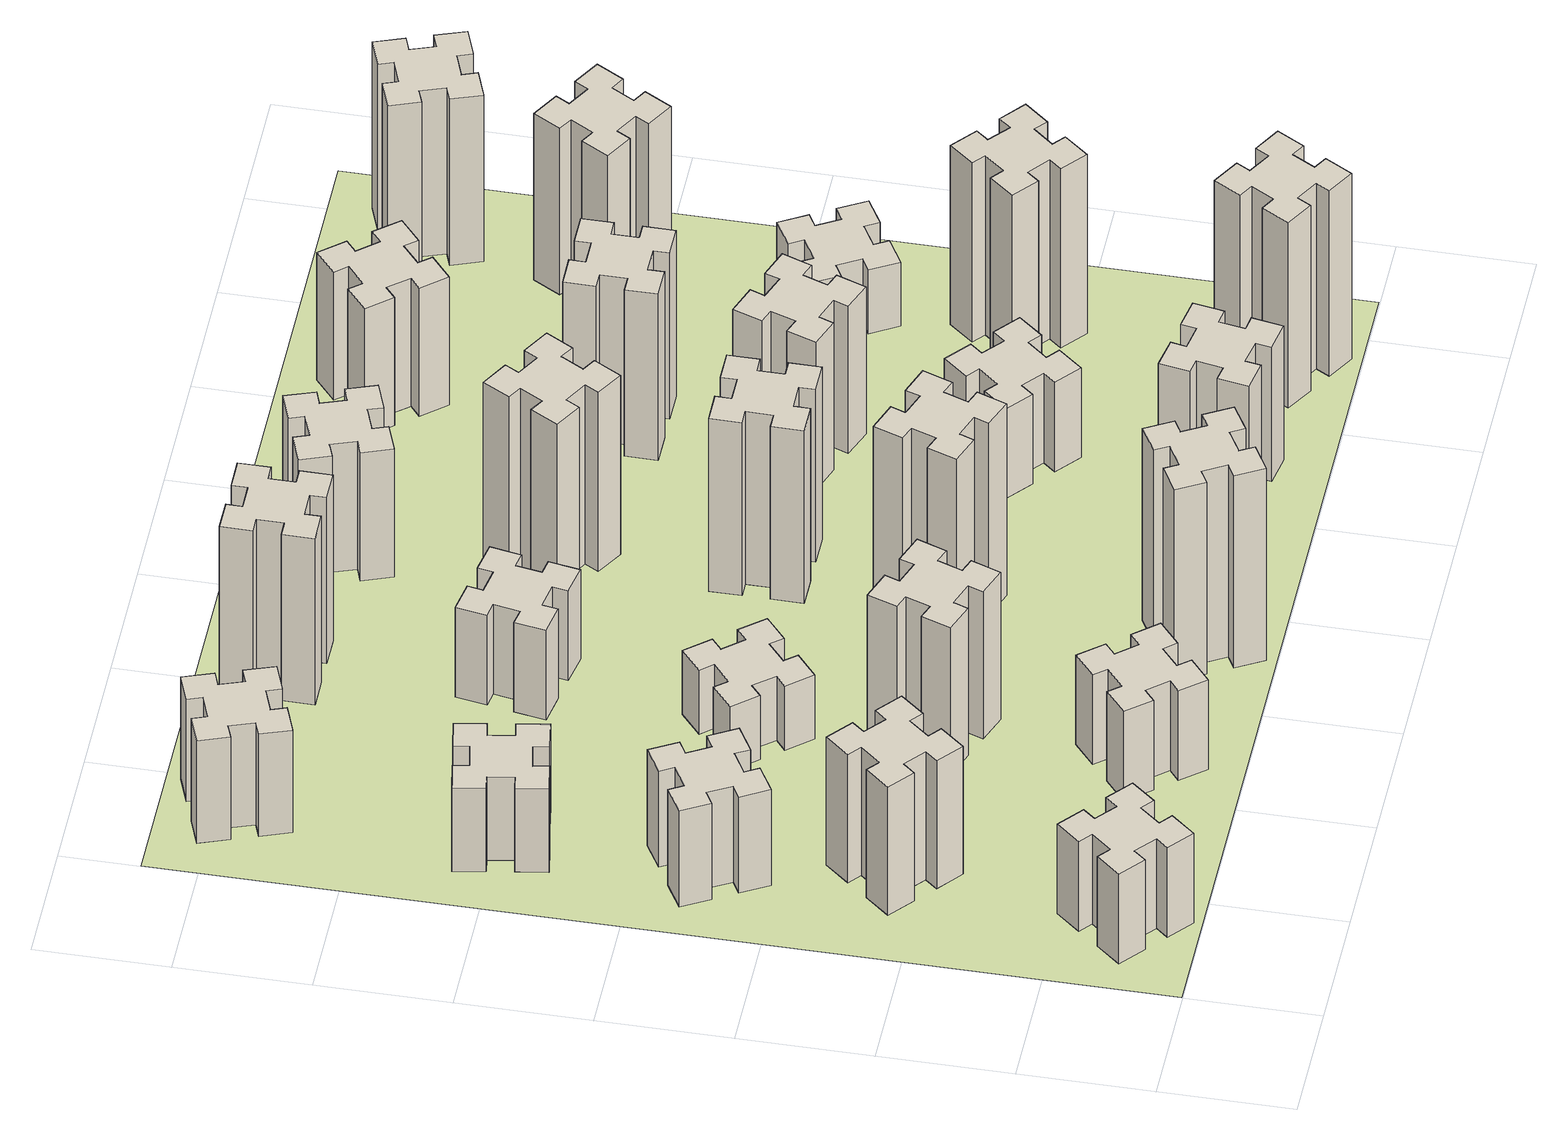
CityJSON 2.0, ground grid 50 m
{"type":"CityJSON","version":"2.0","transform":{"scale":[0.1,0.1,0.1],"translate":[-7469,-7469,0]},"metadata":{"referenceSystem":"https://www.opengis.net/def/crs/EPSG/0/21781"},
"CityObjects":{
"building1":{"type":"Building","attributes":{"class":"1000","function":"1000","usage":"1000","yearOfConstruction":2016,"roofType":"1000","measuredHeight":42,"storeysAboveGround":30,"storeysBelowGround":0},"geometry":[{"type":"Solid","lod":"1","boundaries":[[[[0,1,2,3,4,5,6,7,8,9,10,11,12,13,14,15,16,17,18,19]],[[17,16,20,21]],[[16,15,22,20]],[[15,14,23,22]],[[14,13,24,23]],[[13,12,25,24]],[[12,11,26,25]],[[11,10,27,26]],[[10,9,28,27]],[[9,8,29,28]],[[8,7,30,29]],[[7,6,31,30]],[[6,5,32,31]],[[5,4,33,32]],[[4,3,34,33]],[[3,2,35,34]],[[2,1,36,35]],[[1,0,37,36]],[[0,19,38,37]],[[19,18,39,38]],[[18,17,21,39]],[[24,25,26,27,28,29,30,31,32,33,34,35,36,37,38,39,21,20,22,23]]]]}]},
"building2":{"type":"Building","attributes":{"class":"1000","function":"1000","usage":"1000","yearOfConstruction":2016,"roofType":"1000","measuredHeight":60,"storeysAboveGround":30,"storeysBelowGround":0},"geometry":[{"type":"Solid","lod":"1","boundaries":[[[[40,41,42,43,44,45,46,47,48,49,50,51,52,53,54,55,56,57,58,59]],[[57,56,60,61]],[[56,55,62,60]],[[55,54,63,62]],[[54,53,64,63]],[[53,52,65,64]],[[52,51,66,65]],[[51,50,67,66]],[[50,49,68,67]],[[49,48,69,68]],[[48,47,70,69]],[[47,46,71,70]],[[46,45,72,71]],[[45,44,73,72]],[[44,43,74,73]],[[43,42,75,74]],[[42,41,76,75]],[[41,40,77,76]],[[40,59,78,77]],[[59,58,79,78]],[[58,57,61,79]],[[64,65,66,67,68,69,70,71,72,73,74,75,76,77,78,79,61,60,62,63]]]]}]},
"building3":{"type":"Building","attributes":{"class":"1000","function":"1000","usage":"1000","yearOfConstruction":2016,"roofType":"1000","measuredHeight":45,"storeysAboveGround":30,"storeysBelowGround":0},"geometry":[{"type":"Solid","lod":"1","boundaries":[[[[80,81,82,83,84,85,86,87,88,89,90,91,92,93,94,95,96,97,98,99]],[[97,96,100,101]],[[96,95,102,100]],[[95,94,103,102]],[[94,93,104,103]],[[93,92,105,104]],[[92,91,106,105]],[[91,90,107,106]],[[90,89,108,107]],[[89,88,109,108]],[[88,87,110,109]],[[87,86,111,110]],[[86,85,112,111]],[[85,84,113,112]],[[84,83,114,113]],[[83,82,115,114]],[[82,81,116,115]],[[81,80,117,116]],[[80,99,118,117]],[[99,98,119,118]],[[98,97,101,119]],[[104,105,106,107,108,109,110,111,112,113,114,115,116,117,118,119,101,100,102,103]]]]}]},
"building4":{"type":"Building","attributes":{"class":"1000","function":"1000","usage":"1000","yearOfConstruction":2016,"roofType":"1000","measuredHeight":39,"storeysAboveGround":30,"storeysBelowGround":0},"geometry":[{"type":"Solid","lod":"1","boundaries":[[[[120,121,122,123,124,125,126,127,128,129,130,131,132,133,134,135,136,137,138,139]],[[137,136,140,141]],[[136,135,142,140]],[[135,134,143,142]],[[134,133,144,143]],[[133,132,145,144]],[[132,131,146,145]],[[131,130,147,146]],[[130,129,148,147]],[[129,128,149,148]],[[128,127,150,149]],[[127,126,151,150]],[[126,125,152,151]],[[125,124,153,152]],[[124,123,154,153]],[[123,122,155,154]],[[122,121,156,155]],[[121,120,157,156]],[[120,139,158,157]],[[139,138,159,158]],[[138,137,141,159]],[[144,145,146,147,148,149,150,151,152,153,154,155,156,157,158,159,141,140,142,143]]]]}]},
"building5":{"type":"Building","attributes":{"class":"1000","function":"1000","usage":"1000","yearOfConstruction":2016,"roofType":"1000","measuredHeight":42,"storeysAboveGround":30,"storeysBelowGround":0},"geometry":[{"type":"Solid","lod":"1","boundaries":[[[[160,161,162,163,164,165,166,167,168,169,170,171,172,173,174,175,176,177,178,179]],[[177,176,180,181]],[[176,175,182,180]],[[175,174,183,182]],[[174,173,184,183]],[[173,172,185,184]],[[172,171,186,185]],[[171,170,187,186]],[[170,169,188,187]],[[169,168,189,188]],[[168,167,190,189]],[[167,166,191,190]],[[166,165,192,191]],[[165,164,193,192]],[[164,163,194,193]],[[163,162,195,194]],[[162,161,196,195]],[[161,160,197,196]],[[160,179,198,197]],[[179,178,199,198]],[[178,177,181,199]],[[184,185,186,187,188,189,190,191,192,193,194,195,196,197,198,199,181,180,182,183]]]]}]},
"building6":{"type":"Building","attributes":{"class":"1000","function":"1000","usage":"1000","yearOfConstruction":2016,"roofType":"1000","measuredHeight":48,"storeysAboveGround":30,"storeysBelowGround":0},"geometry":[{"type":"Solid","lod":"1","boundaries":[[[[200,201,202,203,204,205,206,207,208,209,210,211,212,213,214,215,216,217,218,219]],[[217,216,220,221]],[[216,215,222,220]],[[215,214,223,222]],[[214,213,224,223]],[[213,212,225,224]],[[212,211,226,225]],[[211,210,227,226]],[[210,209,228,227]],[[209,208,229,228]],[[208,207,230,229]],[[207,206,231,230]],[[206,205,232,231]],[[205,204,233,232]],[[204,203,234,233]],[[203,202,235,234]],[[202,201,236,235]],[[201,200,237,236]],[[200,219,238,237]],[[219,218,239,238]],[[218,217,221,239]],[[224,225,226,227,228,229,230,231,232,233,234,235,236,237,238,239,221,220,222,223]]]]}]},
"building7":{"type":"Building","attributes":{"class":"1000","function":"1000","usage":"1000","yearOfConstruction":2016,"roofType":"1000","measuredHeight":69,"storeysAboveGround":30,"storeysBelowGround":0},"geometry":[{"type":"Solid","lod":"1","boundaries":[[[[240,241,242,243,244,245,246,247,248,249,250,251,252,253,254,255,256,257,258,259]],[[257,256,260,261]],[[256,255,262,260]],[[255,254,263,262]],[[254,253,264,263]],[[253,252,265,264]],[[252,251,266,265]],[[251,250,267,266]],[[250,249,268,267]],[[249,248,269,268]],[[248,247,270,269]],[[247,246,271,270]],[[246,245,272,271]],[[245,244,273,272]],[[244,243,274,273]],[[243,242,275,274]],[[242,241,276,275]],[[241,240,277,276]],[[240,259,278,277]],[[259,258,279,278]],[[258,257,261,279]],[[264,265,266,267,268,269,270,271,272,273,274,275,276,277,278,279,261,260,262,263]]]]}]},
"building8":{"type":"Building","attributes":{"class":"1000","function":"1000","usage":"1000","yearOfConstruction":2016,"roofType":"1000","measuredHeight":30,"storeysAboveGround":30,"storeysBelowGround":0},"geometry":[{"type":"Solid","lod":"1","boundaries":[[[[280,281,282,283,284,285,286,287,288,289,290,291,292,293,294,295,296,297,298,299]],[[297,296,300,301]],[[296,295,302,300]],[[295,294,303,302]],[[294,293,304,303]],[[293,292,305,304]],[[292,291,306,305]],[[291,290,307,306]],[[290,289,308,307]],[[289,288,309,308]],[[288,287,310,309]],[[287,286,311,310]],[[286,285,312,311]],[[285,284,313,312]],[[284,283,314,313]],[[283,282,315,314]],[[282,281,316,315]],[[281,280,317,316]],[[280,299,318,317]],[[299,298,319,318]],[[298,297,301,319]],[[304,305,306,307,308,309,310,311,312,313,314,315,316,317,318,319,301,300,302,303]]]]}]},
"building9":{"type":"Building","attributes":{"class":"1000","function":"1000","usage":"1000","yearOfConstruction":2016,"roofType":"1000","measuredHeight":90,"storeysAboveGround":30,"storeysBelowGround":0},"geometry":[{"type":"Solid","lod":"1","boundaries":[[[[320,321,322,323,324,325,326,327,328,329,330,331,332,333,334,335,336,337,338,339]],[[337,336,340,341]],[[336,335,342,340]],[[335,334,343,342]],[[334,333,344,343]],[[333,332,345,344]],[[332,331,346,345]],[[331,330,347,346]],[[330,329,348,347]],[[329,328,349,348]],[[328,327,350,349]],[[327,326,351,350]],[[326,325,352,351]],[[325,324,353,352]],[[324,323,354,353]],[[323,322,355,354]],[[322,321,356,355]],[[321,320,357,356]],[[320,339,358,357]],[[339,338,359,358]],[[338,337,341,359]],[[344,345,346,347,348,349,350,351,352,353,354,355,356,357,358,359,341,340,342,343]]]]}]},
"building10":{"type":"Building","attributes":{"class":"1000","function":"1000","usage":"1000","yearOfConstruction":2016,"roofType":"1000","measuredHeight":42,"storeysAboveGround":30,"storeysBelowGround":0},"geometry":[{"type":"Solid","lod":"1","boundaries":[[[[360,361,362,363,364,365,366,367,368,369,370,371,372,373,374,375,376,377,378,379]],[[377,376,380,381]],[[376,375,382,380]],[[375,374,383,382]],[[374,373,384,383]],[[373,372,385,384]],[[372,371,386,385]],[[371,370,387,386]],[[370,369,388,387]],[[369,368,389,388]],[[368,367,390,389]],[[367,366,391,390]],[[366,365,392,391]],[[365,364,393,392]],[[364,363,394,393]],[[363,362,395,394]],[[362,361,396,395]],[[361,360,397,396]],[[360,379,398,397]],[[379,378,399,398]],[[378,377,381,399]],[[384,385,386,387,388,389,390,391,392,393,394,395,396,397,398,399,381,380,382,383]]]]}]},
"building11":{"type":"Building","attributes":{"class":"1000","function":"1000","usage":"1000","yearOfConstruction":2016,"roofType":"1000","measuredHeight":78,"storeysAboveGround":30,"storeysBelowGround":0},"geometry":[{"type":"Solid","lod":"1","boundaries":[[[[400,401,402,403,404,405,406,407,408,409,410,411,412,413,414,415,416,417,418,419]],[[417,416,420,421]],[[416,415,422,420]],[[415,414,423,422]],[[414,413,424,423]],[[413,412,425,424]],[[412,411,426,425]],[[411,410,427,426]],[[410,409,428,427]],[[409,408,429,428]],[[408,407,430,429]],[[407,406,431,430]],[[406,405,432,431]],[[405,404,433,432]],[[404,403,434,433]],[[403,402,435,434]],[[402,401,436,435]],[[401,400,437,436]],[[400,419,438,437]],[[419,418,439,438]],[[418,417,421,439]],[[424,425,426,427,428,429,430,431,432,433,434,435,436,437,438,439,421,420,422,423]]]]}]},
"building12":{"type":"Building","attributes":{"class":"1000","function":"1000","usage":"1000","yearOfConstruction":2016,"roofType":"1000","measuredHeight":90,"storeysAboveGround":30,"storeysBelowGround":0},"geometry":[{"type":"Solid","lod":"1","boundaries":[[[[440,441,442,443,444,445,446,447,448,449,450,451,452,453,454,455,456,457,458,459]],[[457,456,460,461]],[[456,455,462,460]],[[455,454,463,462]],[[454,453,464,463]],[[453,452,465,464]],[[452,451,466,465]],[[451,450,467,466]],[[450,449,468,467]],[[449,448,469,468]],[[448,447,470,469]],[[447,446,471,470]],[[446,445,472,471]],[[445,444,473,472]],[[444,443,474,473]],[[443,442,475,474]],[[442,441,476,475]],[[441,440,477,476]],[[440,459,478,477]],[[459,458,479,478]],[[458,457,461,479]],[[464,465,466,467,468,469,470,471,472,473,474,475,476,477,478,479,461,460,462,463]]]]}]},
"building13":{"type":"Building","attributes":{"class":"1000","function":"1000","usage":"1000","yearOfConstruction":2016,"roofType":"1000","measuredHeight":81,"storeysAboveGround":30,"storeysBelowGround":0},"geometry":[{"type":"Solid","lod":"1","boundaries":[[[[480,481,482,483,484,485,486,487,488,489,490,491,492,493,494,495,496,497,498,499]],[[497,496,500,501]],[[496,495,502,500]],[[495,494,503,502]],[[494,493,504,503]],[[493,492,505,504]],[[492,491,506,505]],[[491,490,507,506]],[[490,489,508,507]],[[489,488,509,508]],[[488,487,510,509]],[[487,486,511,510]],[[486,485,512,511]],[[485,484,513,512]],[[484,483,514,513]],[[483,482,515,514]],[[482,481,516,515]],[[481,480,517,516]],[[480,499,518,517]],[[499,498,519,518]],[[498,497,501,519]],[[504,505,506,507,508,509,510,511,512,513,514,515,516,517,518,519,501,500,502,503]]]]}]},
"building14":{"type":"Building","attributes":{"class":"1000","function":"1000","usage":"1000","yearOfConstruction":2016,"roofType":"1000","measuredHeight":84,"storeysAboveGround":30,"storeysBelowGround":0},"geometry":[{"type":"Solid","lod":"1","boundaries":[[[[520,521,522,523,524,525,526,527,528,529,530,531,532,533,534,535,536,537,538,539]],[[537,536,540,541]],[[536,535,542,540]],[[535,534,543,542]],[[534,533,544,543]],[[533,532,545,544]],[[532,531,546,545]],[[531,530,547,546]],[[530,529,548,547]],[[529,528,549,548]],[[528,527,550,549]],[[527,526,551,550]],[[526,525,552,551]],[[525,524,553,552]],[[524,523,554,553]],[[523,522,555,554]],[[522,521,556,555]],[[521,520,557,556]],[[520,539,558,557]],[[539,538,559,558]],[[538,537,541,559]],[[544,545,546,547,548,549,550,551,552,553,554,555,556,557,558,559,541,540,542,543]]]]}]},
"building15":{"type":"Building","attributes":{"class":"1000","function":"1000","usage":"1000","yearOfConstruction":2016,"roofType":"1000","measuredHeight":60,"storeysAboveGround":30,"storeysBelowGround":0},"geometry":[{"type":"Solid","lod":"1","boundaries":[[[[560,561,562,563,564,565,566,567,568,569,570,571,572,573,574,575,576,577,578,579]],[[577,576,580,581]],[[576,575,582,580]],[[575,574,583,582]],[[574,573,584,583]],[[573,572,585,584]],[[572,571,586,585]],[[571,570,587,586]],[[570,569,588,587]],[[569,568,589,588]],[[568,567,590,589]],[[567,566,591,590]],[[566,565,592,591]],[[565,564,593,592]],[[564,563,594,593]],[[563,562,595,594]],[[562,561,596,595]],[[561,560,597,596]],[[560,579,598,597]],[[579,578,599,598]],[[578,577,581,599]],[[584,585,586,587,588,589,590,591,592,593,594,595,596,597,598,599,581,580,582,583]]]]}]},
"building16":{"type":"Building","attributes":{"class":"1000","function":"1000","usage":"1000","yearOfConstruction":2016,"roofType":"1000","measuredHeight":63,"storeysAboveGround":30,"storeysBelowGround":0},"geometry":[{"type":"Solid","lod":"1","boundaries":[[[[600,601,602,603,604,605,606,607,608,609,610,611,612,613,614,615,616,617,618,619]],[[617,616,620,621]],[[616,615,622,620]],[[615,614,623,622]],[[614,613,624,623]],[[613,612,625,624]],[[612,611,626,625]],[[611,610,627,626]],[[610,609,628,627]],[[609,608,629,628]],[[608,607,630,629]],[[607,606,631,630]],[[606,605,632,631]],[[605,604,633,632]],[[604,603,634,633]],[[603,602,635,634]],[[602,601,636,635]],[[601,600,637,636]],[[600,619,638,637]],[[619,618,639,638]],[[618,617,621,639]],[[624,625,626,627,628,629,630,631,632,633,634,635,636,637,638,639,621,620,622,623]]]]}]},
"building17":{"type":"Building","attributes":{"class":"1000","function":"1000","usage":"1000","yearOfConstruction":2016,"roofType":"1000","measuredHeight":42,"storeysAboveGround":30,"storeysBelowGround":0},"geometry":[{"type":"Solid","lod":"1","boundaries":[[[[640,641,642,643,644,645,646,647,648,649,650,651,652,653,654,655,656,657,658,659]],[[657,656,660,661]],[[656,655,662,660]],[[655,654,663,662]],[[654,653,664,663]],[[653,652,665,664]],[[652,651,666,665]],[[651,650,667,666]],[[650,649,668,667]],[[649,648,669,668]],[[648,647,670,669]],[[647,646,671,670]],[[646,645,672,671]],[[645,644,673,672]],[[644,643,674,673]],[[643,642,675,674]],[[642,641,676,675]],[[641,640,677,676]],[[640,659,678,677]],[[659,658,679,678]],[[658,657,661,679]],[[664,665,666,667,668,669,670,671,672,673,674,675,676,677,678,679,661,660,662,663]]]]}]},
"building18":{"type":"Building","attributes":{"class":"1000","function":"1000","usage":"1000","yearOfConstruction":2016,"roofType":"1000","measuredHeight":69,"storeysAboveGround":30,"storeysBelowGround":0},"geometry":[{"type":"Solid","lod":"1","boundaries":[[[[680,681,682,683,684,685,686,687,688,689,690,691,692,693,694,695,696,697,698,699]],[[697,696,700,701]],[[696,695,702,700]],[[695,694,703,702]],[[694,693,704,703]],[[693,692,705,704]],[[692,691,706,705]],[[691,690,707,706]],[[690,689,708,707]],[[689,688,709,708]],[[688,687,710,709]],[[687,686,711,710]],[[686,685,712,711]],[[685,684,713,712]],[[684,683,714,713]],[[683,682,715,714]],[[682,681,716,715]],[[681,680,717,716]],[[680,699,718,717]],[[699,698,719,718]],[[698,697,701,719]],[[704,705,706,707,708,709,710,711,712,713,714,715,716,717,718,719,701,700,702,703]]]]}]},
"building19":{"type":"Building","attributes":{"class":"1000","function":"1000","usage":"1000","yearOfConstruction":2016,"roofType":"1000","measuredHeight":78,"storeysAboveGround":30,"storeysBelowGround":0},"geometry":[{"type":"Solid","lod":"1","boundaries":[[[[720,721,722,723,724,725,726,727,728,729,730,731,732,733,734,735,736,737,738,739]],[[737,736,740,741]],[[736,735,742,740]],[[735,734,743,742]],[[734,733,744,743]],[[733,732,745,744]],[[732,731,746,745]],[[731,730,747,746]],[[730,729,748,747]],[[729,728,749,748]],[[728,727,750,749]],[[727,726,751,750]],[[726,725,752,751]],[[725,724,753,752]],[[724,723,754,753]],[[723,722,755,754]],[[722,721,756,755]],[[721,720,757,756]],[[720,739,758,757]],[[739,738,759,758]],[[738,737,741,759]],[[744,745,746,747,748,749,750,751,752,753,754,755,756,757,758,759,741,740,742,743]]]]}]},
"building20":{"type":"Building","attributes":{"class":"1000","function":"1000","usage":"1000","yearOfConstruction":2016,"roofType":"1000","measuredHeight":87,"storeysAboveGround":30,"storeysBelowGround":0},"geometry":[{"type":"Solid","lod":"1","boundaries":[[[[760,761,762,763,764,765,766,767,768,769,770,771,772,773,774,775,776,777,778,779]],[[777,776,780,781]],[[776,775,782,780]],[[775,774,783,782]],[[774,773,784,783]],[[773,772,785,784]],[[772,771,786,785]],[[771,770,787,786]],[[770,769,788,787]],[[769,768,789,788]],[[768,767,790,789]],[[767,766,791,790]],[[766,765,792,791]],[[765,764,793,792]],[[764,763,794,793]],[[763,762,795,794]],[[762,761,796,795]],[[761,760,797,796]],[[760,779,798,797]],[[779,778,799,798]],[[778,777,781,799]],[[784,785,786,787,788,789,790,791,792,793,794,795,796,797,798,799,781,780,782,783]]]]}]},
"building21":{"type":"Building","attributes":{"class":"1000","function":"1000","usage":"1000","yearOfConstruction":2016,"roofType":"1000","measuredHeight":60,"storeysAboveGround":30,"storeysBelowGround":0},"geometry":[{"type":"Solid","lod":"1","boundaries":[[[[800,801,802,803,804,805,806,807,808,809,810,811,812,813,814,815,816,817,818,819]],[[817,816,820,821]],[[816,815,822,820]],[[815,814,823,822]],[[814,813,824,823]],[[813,812,825,824]],[[812,811,826,825]],[[811,810,827,826]],[[810,809,828,827]],[[809,808,829,828]],[[808,807,830,829]],[[807,806,831,830]],[[806,805,832,831]],[[805,804,833,832]],[[804,803,834,833]],[[803,802,835,834]],[[802,801,836,835]],[[801,800,837,836]],[[800,819,838,837]],[[819,818,839,838]],[[818,817,821,839]],[[824,825,826,827,828,829,830,831,832,833,834,835,836,837,838,839,821,820,822,823]]]]}]},
"building22":{"type":"Building","attributes":{"class":"1000","function":"1000","usage":"1000","yearOfConstruction":2016,"roofType":"1000","measuredHeight":84,"storeysAboveGround":30,"storeysBelowGround":0},"geometry":[{"type":"Solid","lod":"1","boundaries":[[[[840,841,842,843,844,845,846,847,848,849,850,851,852,853,854,855,856,857,858,859]],[[857,856,860,861]],[[856,855,862,860]],[[855,854,863,862]],[[854,853,864,863]],[[853,852,865,864]],[[852,851,866,865]],[[851,850,867,866]],[[850,849,868,867]],[[849,848,869,868]],[[848,847,870,869]],[[847,846,871,870]],[[846,845,872,871]],[[845,844,873,872]],[[844,843,874,873]],[[843,842,875,874]],[[842,841,876,875]],[[841,840,877,876]],[[840,859,878,877]],[[859,858,879,878]],[[858,857,861,879]],[[864,865,866,867,868,869,870,871,872,873,874,875,876,877,878,879,861,860,862,863]]]]}]},
"building23":{"type":"Building","attributes":{"class":"1000","function":"1000","usage":"1000","yearOfConstruction":2016,"roofType":"1000","measuredHeight":30,"storeysAboveGround":30,"storeysBelowGround":0},"geometry":[{"type":"Solid","lod":"1","boundaries":[[[[880,881,882,883,884,885,886,887,888,889,890,891,892,893,894,895,896,897,898,899]],[[897,896,900,901]],[[896,895,902,900]],[[895,894,903,902]],[[894,893,904,903]],[[893,892,905,904]],[[892,891,906,905]],[[891,890,907,906]],[[890,889,908,907]],[[889,888,909,908]],[[888,887,910,909]],[[887,886,911,910]],[[886,885,912,911]],[[885,884,913,912]],[[884,883,914,913]],[[883,882,915,914]],[[882,881,916,915]],[[881,880,917,916]],[[880,899,918,917]],[[899,898,919,918]],[[898,897,901,919]],[[904,905,906,907,908,909,910,911,912,913,914,915,916,917,918,919,901,900,902,903]]]]}]},
"building24":{"type":"Building","attributes":{"class":"1000","function":"1000","usage":"1000","yearOfConstruction":2016,"roofType":"1000","measuredHeight":78,"storeysAboveGround":30,"storeysBelowGround":0},"geometry":[{"type":"Solid","lod":"1","boundaries":[[[[920,921,922,923,924,925,926,927,928,929,930,931,932,933,934,935,936,937,938,939]],[[937,936,940,941]],[[936,935,942,940]],[[935,934,943,942]],[[934,933,944,943]],[[933,932,945,944]],[[932,931,946,945]],[[931,930,947,946]],[[930,929,948,947]],[[929,928,949,948]],[[928,927,950,949]],[[927,926,951,950]],[[926,925,952,951]],[[925,924,953,952]],[[924,923,954,953]],[[923,922,955,954]],[[922,921,956,955]],[[921,920,957,956]],[[920,939,958,957]],[[939,938,959,958]],[[938,937,941,959]],[[944,945,946,947,948,949,950,951,952,953,954,955,956,957,958,959,941,940,942,943]]]]}]},
"building25":{"type":"Building","attributes":{"class":"1000","function":"1000","usage":"1000","yearOfConstruction":2016,"roofType":"1000","measuredHeight":78,"storeysAboveGround":30,"storeysBelowGround":0},"geometry":[{"type":"Solid","lod":"1","boundaries":[[[[960,961,962,963,964,965,966,967,968,969,970,971,972,973,974,975,976,977,978,979]],[[977,976,980,981]],[[976,975,982,980]],[[975,974,983,982]],[[974,973,984,983]],[[973,972,985,984]],[[972,971,986,985]],[[971,970,987,986]],[[970,969,988,987]],[[969,968,989,988]],[[968,967,990,989]],[[967,966,991,990]],[[966,965,992,991]],[[965,964,993,992]],[[964,963,994,993]],[[963,962,995,994]],[[962,961,996,995]],[[961,960,997,996]],[[960,979,998,997]],[[979,978,999,998]],[[978,977,981,999]],[[984,985,986,987,988,989,990,991,992,993,994,995,996,997,998,999,981,980,982,983]]]]}]},
"landuse1":{"type":"LandUse","attributes":{"name":"plot1","function":"1010"},"geometry":[{"type":"MultiSurface","lod":"1","boundaries":[[[1000,1001,1002,1003]]]}]}
},
"vertices":[
[266,223,0],[343,159,0],[304,113,0],[396,36,0],[473,128,0],[427,166,0],[492,243,0],[538,204,0],[615,296,0],[523,373,0],[484,327,0],[408,392,0],[446,438,0],[354,515,0],[277,423,0],[323,384,0],[259,308,0],[213,346,0],[136,254,0],[228,177,0],[259,308,420],[213,346,420],[323,384,420],[277,423,420],[354,515,420],[446,438,420],[408,392,420],[484,327,420],[523,373,420],[615,296,420],[538,204,420],[492,243,420],[427,166,420],[473,128,420],[396,36,420],[304,113,420],[343,159,420],[266,223,420],[228,177,420],[136,254,420],
[527,1006,0],[592,1083,0],[638,1044,0],[715,1136,0],[623,1213,0],[584,1167,0],[508,1232,0],[546,1278,0],[454,1355,0],[377,1263,0],[423,1224,0],[359,1148,0],[313,1186,0],[236,1094,0],[328,1017,0],[366,1063,0],[443,999,0],[404,953,0],[496,876,0],[573,968,0],[443,999,600],[404,953,600],[366,1063,600],[328,1017,600],[236,1094,600],[313,1186,600],[359,1148,600],[423,1224,600],[377,1263,600],[454,1355,600],[546,1278,600],[508,1232,600],[584,1167,600],[623,1213,600],[715,1136,600],[638,1044,600],[592,1083,600],[527,1006,600],[573,968,600],[496,876,600],
[364,1876,0],[277,1826,0],[247,1878,0],[143,1818,0],[203,1714,0],[255,1744,0],[305,1657,0],[253,1627,0],[313,1523,0],[417,1583,0],[387,1635,0],[474,1685,0],[504,1633,0],[608,1693,0],[548,1797,0],[496,1767,0],[446,1854,0],[498,1884,0],[438,1988,0],[334,1928,0],[446,1854,450],[498,1884,450],[496,1767,450],[548,1797,450],[608,1693,450],[504,1633,450],[474,1685,450],[387,1635,450],[417,1583,450],[313,1523,450],[253,1627,450],[305,1657,450],[255,1744,450],[203,1714,450],[143,1818,450],[247,1878,450],[277,1826,450],[364,1876,450],[334,1928,450],[438,1988,450],
[345,2378,0],[444,2396,0],[454,2337,0],[572,2357,0],[551,2476,0],[492,2465,0],[475,2564,0],[534,2574,0],[513,2692,0],[395,2671,0],[405,2612,0],[307,2595,0],[297,2654,0],[178,2633,0],[199,2515,0],[258,2525,0],[276,2427,0],[217,2417,0],[237,2298,0],[356,2319,0],[276,2427,390],[217,2417,390],[258,2525,390],[199,2515,390],[178,2633,390],[297,2654,390],[307,2595,390],[405,2612,390],[395,2671,390],[513,2692,390],[534,2574,390],[475,2564,390],[492,2465,390],[551,2476,390],[572,2357,390],[454,2337,390],[444,2396,390],[345,2378,390],[356,2319,390],[237,2298,390],
[1183,492,0],[1106,427,0],[1068,473,0],[976,396,0],[1053,304,0],[1099,343,0],[1163,266,0],[1117,228,0],[1194,136,0],[1286,213,0],[1248,259,0],[1324,323,0],[1363,277,0],[1455,354,0],[1378,446,0],[1332,408,0],[1267,484,0],[1313,523,0],[1236,615,0],[1144,538,0],[1267,484,420],[1313,523,420],[1332,408,420],[1378,446,420],[1455,354,420],[1363,277,420],[1324,323,420],[1248,259,420],[1286,213,420],[1194,136,420],[1117,228,420],[1163,266,420],[1099,343,420],[1053,304,420],[976,396,420],[1068,473,420],[1106,427,420],[1183,492,420],[1144,538,420],[1236,615,420],
[255,3445,0],[289,3351,0],[233,3330,0],[274,3217,0],[387,3259,0],[366,3315,0],[460,3349,0],[480,3293,0],[593,3334,0],[552,3447,0],[496,3426,0],[462,3520,0],[518,3540,0],[477,3653,0],[364,3612,0],[385,3556,0],[291,3522,0],[270,3578,0],[157,3537,0],[199,3424,0],[291,3522,480],[270,3578,480],[385,3556,480],[364,3612,480],[477,3653,480],[518,3540,480],[462,3520,480],[496,3426,480],[552,3447,480],[593,3334,480],[480,3293,480],[460,3349,480],[366,3315,480],[387,3259,480],[274,3217,480],[233,3330,480],[289,3351,480],[255,3445,480],[199,3424,480],[157,3537,480],
[1302,1031,0],[1336,1125,0],[1392,1104,0],[1433,1217,0],[1320,1258,0],[1300,1202,0],[1206,1236,0],[1227,1292,0],[1114,1333,0],[1073,1220,0],[1129,1200,0],[1095,1106,0],[1039,1127,0],[997,1014,0],[1110,973,0],[1131,1029,0],[1225,995,0],[1204,939,0],[1317,897,0],[1358,1010,0],[1225,995,690],[1204,939,690],[1131,1029,690],[1110,973,690],[997,1014,690],[1039,1127,690],[1095,1106,690],[1129,1200,690],[1073,1220,690],[1114,1333,690],[1227,1292,690],[1206,1236,690],[1300,1202,690],[1320,1258,690],[1433,1217,690],[1392,1104,690],[1336,1125,690],[1302,1031,690],[1358,1010,690],[1317,897,690],
[999,1723,0],[1063,1646,0],[1017,1608,0],[1094,1516,0],[1186,1593,0],[1148,1639,0],[1224,1703,0],[1263,1657,0],[1355,1734,0],[1278,1826,0],[1232,1788,0],[1167,1864,0],[1213,1903,0],[1136,1995,0],[1044,1918,0],[1083,1872,0],[1006,1807,0],[968,1853,0],[876,1776,0],[953,1684,0],[1006,1807,300],[968,1853,300],[1083,1872,300],[1044,1918,300],[1136,1995,300],[1213,1903,300],[1167,1864,300],[1232,1788,300],[1278,1826,300],[1355,1734,300],[1263,1657,300],[1224,1703,300],[1148,1639,300],[1186,1593,300],[1094,1516,300],[1017,1608,300],[1063,1646,300],[999,1723,300],[953,1684,300],[876,1776,300],
[1844,396,0],[1757,346,0],[1727,398,0],[1623,338,0],[1683,234,0],[1735,264,0],[1785,177,0],[1733,147,0],[1793,43,0],[1897,103,0],[1867,155,0],[1954,205,0],[1984,153,0],[2088,213,0],[2028,317,0],[1976,287,0],[1926,374,0],[1978,404,0],[1918,508,0],[1814,448,0],[1926,374,900],[1978,404,900],[1976,287,900],[2028,317,900],[2088,213,900],[1984,153,900],[1954,205,900],[1867,155,900],[1897,103,900],[1793,43,900],[1733,147,900],[1785,177,900],[1735,264,900],[1683,234,900],[1623,338,900],[1727,398,900],[1757,346,900],[1844,396,900],[1814,448,900],[1918,508,900],
[1315,2527,0],[1332,2625,0],[1391,2615,0],[1412,2733,0],[1294,2754,0],[1284,2695,0],[1185,2712,0],[1196,2771,0],[1077,2792,0],[1057,2674,0],[1116,2664,0],[1098,2565,0],[1039,2576,0],[1018,2457,0],[1137,2437,0],[1147,2496,0],[1245,2478,0],[1235,2419,0],[1353,2398,0],[1374,2517,0],[1245,2478,420],[1235,2419,420],[1147,2496,420],[1137,2437,420],[1018,2457,420],[1039,2576,420],[1098,2565,420],[1116,2664,420],[1057,2674,420],[1077,2792,420],[1196,2771,420],[1185,2712,420],[1284,2695,420],[1294,2754,420],[1412,2733,420],[1391,2615,420],[1332,2625,420],[1315,2527,420],[1374,2517,420],[1353,2398,420],
[1005,3485,0],[1005,3385,0],[945,3385,0],[945,3265,0],[1065,3265,0],[1065,3325,0],[1165,3325,0],[1165,3265,0],[1285,3265,0],[1285,3385,0],[1225,3385,0],[1225,3485,0],[1285,3485,0],[1285,3605,0],[1165,3605,0],[1165,3545,0],[1065,3545,0],[1065,3605,0],[945,3605,0],[945,3485,0],[1065,3545,780],[1065,3605,780],[1165,3545,780],[1165,3605,780],[1285,3605,780],[1285,3485,780],[1225,3485,780],[1225,3385,780],[1285,3385,780],[1285,3265,780],[1165,3265,780],[1165,3325,780],[1065,3325,780],[1065,3265,780],[945,3265,780],[945,3385,780],[1005,3385,780],[1005,3485,780],[945,3485,780],[945,3605,780],
[1940,1302,0],[1846,1336,0],[1867,1392,0],[1754,1433,0],[1713,1320,0],[1769,1300,0],[1735,1206,0],[1679,1227,0],[1637,1114,0],[1750,1073,0],[1771,1129,0],[1865,1095,0],[1844,1039,0],[1957,997,0],[1998,1110,0],[1942,1131,0],[1976,1225,0],[2032,1204,0],[2073,1317,0],[1960,1358,0],[1976,1225,900],[2032,1204,900],[1942,1131,900],[1998,1110,900],[1957,997,900],[1844,1039,900],[1865,1095,900],[1771,1129,900],[1750,1073,900],[1637,1114,900],[1679,1227,900],[1735,1206,900],[1769,1300,900],[1713,1320,900],[1754,1433,900],[1867,1392,900],[1846,1336,900],[1940,1302,900],[1960,1358,900],[2073,1317,900],
[1845,1905,0],[1845,1805,0],[1785,1805,0],[1785,1685,0],[1905,1685,0],[1905,1745,0],[2005,1745,0],[2005,1685,0],[2125,1685,0],[2125,1805,0],[2065,1805,0],[2065,1905,0],[2125,1905,0],[2125,2025,0],[2005,2025,0],[2005,1965,0],[1905,1965,0],[1905,2025,0],[1785,2025,0],[1785,1905,0],[1905,1965,810],[1905,2025,810],[2005,1965,810],[2005,2025,810],[2125,2025,810],[2125,1905,810],[2065,1905,810],[2065,1805,810],[2125,1805,810],[2125,1685,810],[2005,1685,810],[2005,1745,810],[1905,1745,810],[1905,1685,810],[1785,1685,810],[1785,1805,810],[1845,1805,810],[1845,1905,810],[1785,1905,810],[1785,2025,810],
[1785,2694,0],[1735,2607,0],[1683,2637,0],[1623,2533,0],[1727,2473,0],[1757,2525,0],[1844,2475,0],[1814,2423,0],[1918,2363,0],[1978,2467,0],[1926,2497,0],[1976,2584,0],[2028,2554,0],[2088,2658,0],[1984,2718,0],[1954,2666,0],[1867,2716,0],[1897,2768,0],[1793,2828,0],[1733,2724,0],[1867,2716,840],[1897,2768,840],[1954,2666,840],[1984,2718,840],[2088,2658,840],[2028,2554,840],[1976,2584,840],[1926,2497,840],[1978,2467,840],[1918,2363,840],[1814,2423,840],[1844,2475,840],[1757,2525,840],[1727,2473,840],[1623,2533,840],[1683,2637,840],[1735,2607,840],[1785,2694,840],[1733,2724,840],[1793,2828,840],
[1635,3345,0],[1669,3251,0],[1613,3230,0],[1654,3117,0],[1767,3159,0],[1746,3215,0],[1840,3249,0],[1860,3193,0],[1973,3234,0],[1932,3347,0],[1876,3326,0],[1842,3420,0],[1898,3440,0],[1857,3553,0],[1744,3512,0],[1765,3456,0],[1671,3422,0],[1650,3478,0],[1537,3437,0],[1579,3324,0],[1671,3422,600],[1650,3478,600],[1765,3456,600],[1744,3512,600],[1857,3553,600],[1898,3440,600],[1842,3420,600],[1876,3326,600],[1932,3347,600],[1973,3234,600],[1860,3193,600],[1840,3249,600],[1746,3215,600],[1767,3159,600],[1654,3117,600],[1613,3230,600],[1669,3251,600],[1635,3345,600],[1579,3324,600],[1537,3437,600],
[2764,475,0],[2665,492,0],[2676,551,0],[2557,572,0],[2537,454,0],[2596,444,0],[2578,345,0],[2519,356,0],[2498,237,0],[2617,217,0],[2627,276,0],[2725,258,0],[2715,199,0],[2833,178,0],[2854,297,0],[2795,307,0],[2812,405,0],[2871,395,0],[2892,513,0],[2774,534,0],[2812,405,630],[2871,395,630],[2795,307,630],[2854,297,630],[2833,178,630],[2715,199,630],[2725,258,630],[2627,276,630],[2617,217,630],[2498,237,630],[2519,356,630],[2578,345,630],[2596,444,630],[2537,454,630],[2557,572,630],[2676,551,630],[2665,492,630],[2764,475,630],[2774,534,630],[2892,513,630],
[2747,1006,0],[2812,1083,0],[2858,1044,0],[2935,1136,0],[2843,1213,0],[2804,1167,0],[2728,1232,0],[2766,1278,0],[2674,1355,0],[2597,1263,0],[2643,1224,0],[2579,1148,0],[2533,1186,0],[2456,1094,0],[2548,1017,0],[2586,1063,0],[2663,999,0],[2624,953,0],[2716,876,0],[2793,968,0],[2663,999,420],[2624,953,420],[2586,1063,420],[2548,1017,420],[2456,1094,420],[2533,1186,420],[2579,1148,420],[2643,1224,420],[2597,1263,420],[2674,1355,420],[2766,1278,420],[2728,1232,420],[2804,1167,420],[2843,1213,420],[2935,1136,420],[2858,1044,420],[2812,1083,420],[2747,1006,420],[2793,968,420],[2716,876,420],
[2680,1942,0],[2586,1976,0],[2607,2032,0],[2494,2073,0],[2453,1960,0],[2509,1940,0],[2475,1846,0],[2419,1867,0],[2377,1754,0],[2490,1713,0],[2511,1769,0],[2605,1735,0],[2584,1679,0],[2697,1637,0],[2738,1750,0],[2682,1771,0],[2716,1865,0],[2772,1844,0],[2813,1957,0],[2700,1998,0],[2716,1865,690],[2772,1844,690],[2682,1771,690],[2738,1750,690],[2697,1637,690],[2584,1679,690],[2605,1735,690],[2511,1769,690],[2490,1713,690],[2377,1754,690],[2419,1867,690],[2475,1846,690],[2509,1940,690],[2453,1960,690],[2494,2073,690],[2607,2032,690],[2586,1976,690],[2680,1942,690],[2700,1998,690],[2813,1957,690],
[2705,2445,0],[2705,2545,0],[2765,2545,0],[2765,2665,0],[2645,2665,0],[2645,2605,0],[2545,2605,0],[2545,2665,0],[2425,2665,0],[2425,2545,0],[2485,2545,0],[2485,2445,0],[2425,2445,0],[2425,2325,0],[2545,2325,0],[2545,2385,0],[2645,2385,0],[2645,2325,0],[2765,2325,0],[2765,2445,0],[2645,2385,780],[2645,2325,780],[2545,2385,780],[2545,2325,780],[2425,2325,780],[2425,2445,780],[2485,2445,780],[2485,2545,780],[2425,2545,780],[2425,2665,780],[2545,2665,780],[2545,2605,780],[2645,2605,780],[2645,2665,780],[2765,2665,780],[2765,2545,780],[2705,2545,780],[2705,2445,780],[2765,2445,780],[2765,2325,780],
[3265,374,0],[3215,287,0],[3163,317,0],[3103,213,0],[3207,153,0],[3237,205,0],[3324,155,0],[3294,103,0],[3398,43,0],[3458,147,0],[3406,177,0],[3456,264,0],[3508,234,0],[3568,338,0],[3464,398,0],[3434,346,0],[3347,396,0],[3377,448,0],[3273,508,0],[3213,404,0],[3347,396,870],[3377,448,870],[3434,346,870],[3464,398,870],[3568,338,870],[3508,234,870],[3456,264,870],[3406,177,870],[3458,147,870],[3398,43,870],[3294,103,870],[3324,155,870],[3237,205,870],[3207,153,870],[3103,213,870],[3163,317,870],[3215,287,870],[3265,374,870],[3213,404,870],[3273,508,870],
[2628,3219,0],[2704,3283,0],[2743,3237,0],[2835,3314,0],[2758,3406,0],[2712,3368,0],[2647,3444,0],[2693,3483,0],[2616,3575,0],[2524,3498,0],[2563,3452,0],[2486,3387,0],[2448,3433,0],[2356,3356,0],[2433,3264,0],[2479,3303,0],[2543,3226,0],[2497,3188,0],[2574,3096,0],[2666,3173,0],[2543,3226,600],[2497,3188,600],[2479,3303,600],[2433,3264,600],[2356,3356,600],[2448,3433,600],[2486,3387,600],[2563,3452,600],[2524,3498,600],[2616,3575,600],[2693,3483,600],[2647,3444,600],[2712,3368,600],[2758,3406,600],[2835,3314,600],[2743,3237,600],[2704,3283,600],[2628,3219,600],[2666,3173,600],[2574,3096,600],
[3283,1324,0],[3219,1248,0],[3173,1286,0],[3096,1194,0],[3188,1117,0],[3226,1163,0],[3303,1099,0],[3264,1053,0],[3356,976,0],[3433,1068,0],[3387,1106,0],[3452,1183,0],[3498,1144,0],[3575,1236,0],[3483,1313,0],[3444,1267,0],[3368,1332,0],[3406,1378,0],[3314,1455,0],[3237,1363,0],[3368,1332,840],[3406,1378,840],[3444,1267,840],[3483,1313,840],[3575,1236,840],[3498,1144,840],[3452,1183,840],[3387,1106,840],[3433,1068,840],[3356,976,840],[3264,1053,840],[3303,1099,840],[3226,1163,840],[3188,1117,840],[3096,1194,840],[3173,1286,840],[3219,1248,840],[3283,1324,840],[3237,1363,840],[3314,1455,840],
[3324,1976,0],[3237,1926,0],[3207,1978,0],[3103,1918,0],[3163,1814,0],[3215,1844,0],[3265,1757,0],[3213,1727,0],[3273,1623,0],[3377,1683,0],[3347,1735,0],[3434,1785,0],[3464,1733,0],[3568,1793,0],[3508,1897,0],[3456,1867,0],[3406,1954,0],[3458,1984,0],[3398,2088,0],[3294,2028,0],[3406,1954,300],[3458,1984,300],[3456,1867,300],[3508,1897,300],[3568,1793,300],[3464,1733,300],[3434,1785,300],[3347,1735,300],[3377,1683,300],[3273,1623,300],[3213,1727,300],[3265,1757,300],[3215,1844,300],[3163,1814,300],[3103,1918,300],[3207,1978,300],[3237,1926,300],[3324,1976,300],[3294,2028,300],[3398,2088,300],
[3434,2766,0],[3347,2816,0],[3377,2868,0],[3273,2928,0],[3213,2824,0],[3265,2794,0],[3215,2707,0],[3163,2737,0],[3103,2633,0],[3207,2573,0],[3237,2625,0],[3324,2575,0],[3294,2523,0],[3398,2463,0],[3458,2567,0],[3406,2597,0],[3456,2684,0],[3508,2654,0],[3568,2758,0],[3464,2818,0],[3456,2684,780],[3508,2654,780],[3406,2597,780],[3458,2567,780],[3398,2463,780],[3294,2523,780],[3324,2575,780],[3237,2625,780],[3207,2573,780],[3103,2633,780],[3163,2737,780],[3215,2707,780],[3265,2794,780],[3213,2824,780],[3273,2928,780],[3377,2868,780],[3347,2816,780],[3434,2766,780],[3464,2818,780],[3568,2758,780],
[3315,3345,0],[3349,3251,0],[3293,3230,0],[3334,3117,0],[3447,3159,0],[3426,3215,0],[3520,3249,0],[3540,3193,0],[3653,3234,0],[3612,3347,0],[3556,3326,0],[3522,3420,0],[3578,3440,0],[3537,3553,0],[3424,3512,0],[3445,3456,0],[3351,3422,0],[3330,3478,0],[3217,3437,0],[3259,3324,0],[3351,3422,780],[3330,3478,780],[3445,3456,780],[3424,3512,780],[3537,3553,780],[3578,3440,780],[3522,3420,780],[3556,3326,780],[3612,3347,780],[3653,3234,780],[3540,3193,780],[3520,3249,780],[3426,3215,780],[3447,3159,780],[3334,3117,780],[3293,3230,780],[3349,3251,780],[3315,3345,780],[3259,3324,780],[3217,3437,780],
[5,3705,0],[3705,3705,0],[3705,5,0],[5,5,0]
]}
